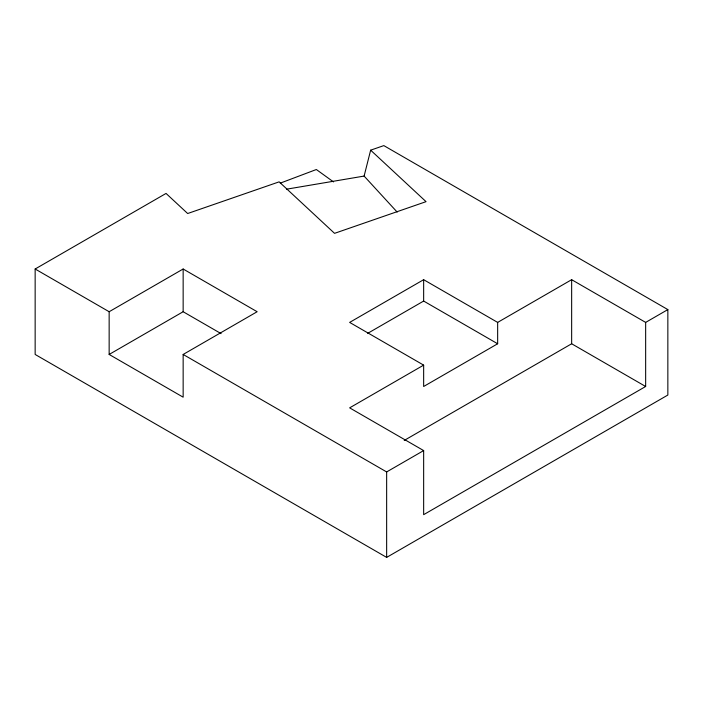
<?xml version="1.0" encoding="UTF-8"?>
<svg xmlns="http://www.w3.org/2000/svg" width="703" height="703" viewBox="0 0 703 703"><rect width="100%" height="100%" fill="white"/><g stroke="black" fill="none" stroke-linecap="round" stroke-linejoin="round"><path stroke-width="1.05" d="M397.177 212.086L364.11 176.075L370.648 150.17L383.829 145.609L667.85 309.592L667.85 395.042L386.65 557.391L35.15 354.453L35.15 269.003L166.049 193.43L187.666 213.519L279.153 181.849L334.549 233.343L426.044 201.664L370.648 150.17M109.15 311.728L183.149 269.003L257.149 311.728L183.149 354.453L183.149 397.177L109.15 354.453L109.15 311.728L35.15 269.003M109.15 354.453L183.149 311.728L221.102 333.635M423.654 279.689L349.646 322.405L423.654 365.129L423.654 386.492L497.654 343.767L497.654 322.405L423.654 279.689L423.654 301.051L497.654 343.767M367.678 333.363L423.654 301.051M423.654 365.129L349.646 407.854L423.654 450.579L423.654 514.666L645.653 386.492L645.653 322.405L571.653 279.689L497.654 322.405M404.225 440.43L571.653 343.767L645.653 386.492M183.149 354.453L386.65 471.941L423.654 450.579M645.653 322.405L667.85 309.592M280.304 183.123L316.35 169.52L333.503 181.91M286.578 189.186L364.11 176.075M571.653 279.689L571.653 343.767M386.65 471.941L386.65 557.391M183.149 269.003L183.149 311.728"/></g></svg>
